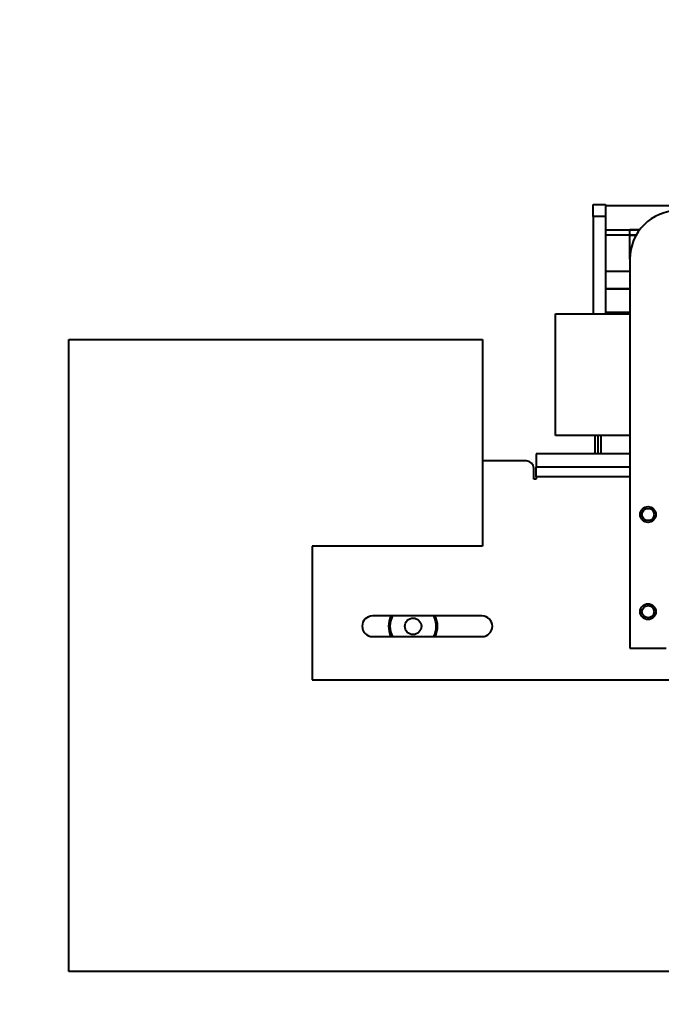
# Model space of a CAD drawing. Header units: millimetres. Extents: x 10 to 584, y 10 to 410.
# Drawn here: x 59.16 to 76.73, y 276.7 to 303.91 of the extents above; entities that cross this region are included whole.
import ezdxf

# ---------------------------------------------------------------- set-up
doc = ezdxf.new("R2010")
doc.units = ezdxf.units.MM
doc.layers.add('2', color=1, linetype='Continuous')
doc.styles.add('SLDTEXTSTYLE0', font='TXT', dxfattribs={"width": 0.7})
doc.dimstyles.new('SLDDIMSTYLE0', dxfattribs={"dimtxt": 3.5, "dimasz": 3.5, "dimexe": 0, "dimexo": 0.0625, "dimgap": 0.875, "dimtad": 1, "dimlfac": 15, "dimrnd": 1e-09, "dimzin": 12, "dimdsep": 46, "dimtxsty": 'SLDTEXTSTYLE0', "dimsah": 1, "dimcen": 0.09, "dimadec": 0, "dimazin": 3, "dimtfac": 1, "dimtofl": 0, "dimtmove": 0, "dimatfit": 3, "dimfxl": 0, "dimfrac": 2, "dimtolj": 1, "dimtzin": 12, "dimarcsym": 0})

# ---------------------------------------------------------------- blocks, each defined once
blk = doc.blocks.new('_D')
at = {"layer": '2', "color": 1}
for p, q in [((167.502, 346.778), (43.502, 346.778)), ((44.502, 346.778), (44.502, 225.845)), ((181.576, 225.845), (43.502, 225.845))]:
    blk.add_line(p, q, dxfattribs=at)
for points in [[(44.502, 346.778), (43.963, 343.278), (45.04, 343.278)], [(44.502, 225.845), (45.04, 229.345), (43.963, 229.345)]]:
    blk.add_solid(points, dxfattribs=at)
at = {"layer": '2', "color": 1, "insert": (39.99, 278.663), "char_height": 3.5, "attachment_point": 1, "rotation": 90, "style": 'SLDTEXTSTYLE0'}
blk.add_mtext('1814', dxfattribs=at)

msp = doc.modelspace()

# ---------------------------------------------------------------- linework, layer by layer
at = {"color": 7, "linetype": 'Continuous', "lineweight": 25}
for p, q in [((74.86849, 298.84498), (75.20183, 298.84498)), ((74.86849, 298.51165), (74.86849, 298.84498)), ((75.20183, 298.84498), (75.20183, 298.51165)), ((78.23516, 298.81165), (75.20183, 298.81165)), ((75.20183, 298.51165), (74.86849, 298.51165)), ((74.86849, 298.51165), (74.86849, 295.84498)), ((75.20183, 298.51165), (75.20183, 295.84498)), ((75.20183, 298.14498), (76.13516, 298.14498)), ((75.20183, 298.01165), (75.86849, 298.01165)), ((76.13516, 298.14498), (75.86849, 298.14498)), ((75.86849, 298.01165), (75.86849, 298.14498)), ((75.86849, 297.34498), (75.86849, 298.01165)), ((75.86849, 298.01165), (76.04712, 298.01165)), ((75.86849, 297.34498), (75.86849, 297.99165)), ((75.86849, 297.34498), (75.86849, 286.67831)), ((75.20183, 297.01165), (75.86849, 297.01165)), ((75.20183, 296.54498), (75.86849, 296.54498)), ((73.83516, 292.51165), (73.83516, 295.84498)), ((73.83516, 295.84498), (75.86849, 295.84498)), ((75.86849, 295.87831), (75.20183, 295.87831)), ((60.50183, 277.81165), (60.50183, 295.14498)), ((60.50183, 295.14498), (71.83516, 295.14498)), ((71.83516, 295.14498), (71.83516, 289.47831)), ((75.86849, 292.51165), (73.83516, 292.51165)), ((74.92183, 292.01165), (74.92183, 292.51165)), ((75.00183, 292.01165), (75.00183, 292.51165)), ((75.86849, 292.01165), (73.30183, 292.01165)), ((73.30183, 292.01165), (73.30183, 291.64498)), ((73.03516, 291.81165), (71.83516, 291.81165)), ((73.23516, 291.31165), (73.23516, 291.61165)), ((73.30183, 291.37832), (73.30183, 291.64498)), ((75.86849, 291.64498), (73.30183, 291.64498)), ((73.30183, 291.31165), (73.23516, 291.31165)), ((73.30183, 291.37832), (73.30183, 291.31165)), ((71.83516, 289.47831), (67.16849, 289.47831)), ((67.16849, 289.47831), (67.16849, 285.81165)), ((71.81849, 287.56165), (68.81849, 287.56165)), ((69.26445, 287.20932), (69.2678, 287.20932)), ((70.59397, 287.20932), (70.59732, 287.20932)), ((68.81849, 286.99498), (71.81849, 286.99498)), ((75.86849, 286.67831), (76.86849, 286.67831)), ((67.16849, 285.81165), (78.50183, 285.81165)), ((78.50183, 277.81165), (60.50183, 277.81165))]:
    msp.add_line(p, q, dxfattribs=at)
at = {"color": 59, "linetype": 'Continuous', "lineweight": 25}
for p, q in [((76.03581, 297.99165), (75.86849, 297.99165)), ((75.86849, 296.52498), (75.20183, 296.52498)), ((75.08183, 292.01165), (75.08183, 292.51165)), ((75.86849, 291.37832), (73.30183, 291.37832))]:
    msp.add_line(p, q, dxfattribs=at)
at = {"color": 7, "linetype": 'Continuous', "lineweight": 25}
for centre, radius in [((76.36849, 290.34498), 0.21667), ((76.36849, 290.34498), 0.16667), ((76.36849, 287.67831), 0.21667), ((76.36849, 287.67831), 0.16667), ((69.93089, 287.27832), 0.22667)]:
    msp.add_circle(centre, radius, dxfattribs=at)
for centre, radius, start, end in [((77.20183, 297.34498), 1.33333, 90, 180), ((73.03516, 291.61165), 0.2, 0, 90), ((68.81849, 287.27832), 0.28333, 90, 270), ((69.93089, 287.27832), 0.67, 154.9831, 205.0169), ((69.93089, 287.27832), 0.66667, 154.849337, 205.150663), ((69.93089, 287.27832), 0.63333, 153.42503, 206.57497), ((69.93089, 287.27832), 0.63333, 333.42503, 26.57497), ((69.93089, 287.27832), 0.66667, 334.849337, 25.150663), ((69.93089, 287.27832), 0.67, 334.9831, 25.0169), ((71.81849, 287.27832), 0.28333, 270, 90)]:
    msp.add_arc(centre, radius, start, end, dxfattribs=at)

# ---------------------------------------------------------------- dimensions: what is measured, and where the dimension line sits
at = {"layer": '2', "color": 1}
dim = msp.add_linear_dim(base=(44.50183, 225.84498), p1=(168.50183, 346.77832), p2=(182.57616, 225.84498), angle=90, dimstyle='SLDDIMSTYLE0', dxfattribs=at)
dim.commit()
dim.dimension.update_dxf_attribs({"geometry": '_D', "text_midpoint": (44.50183, 284.48628), "dimtype": 160})

doc.saveas('drawing.dxf')
